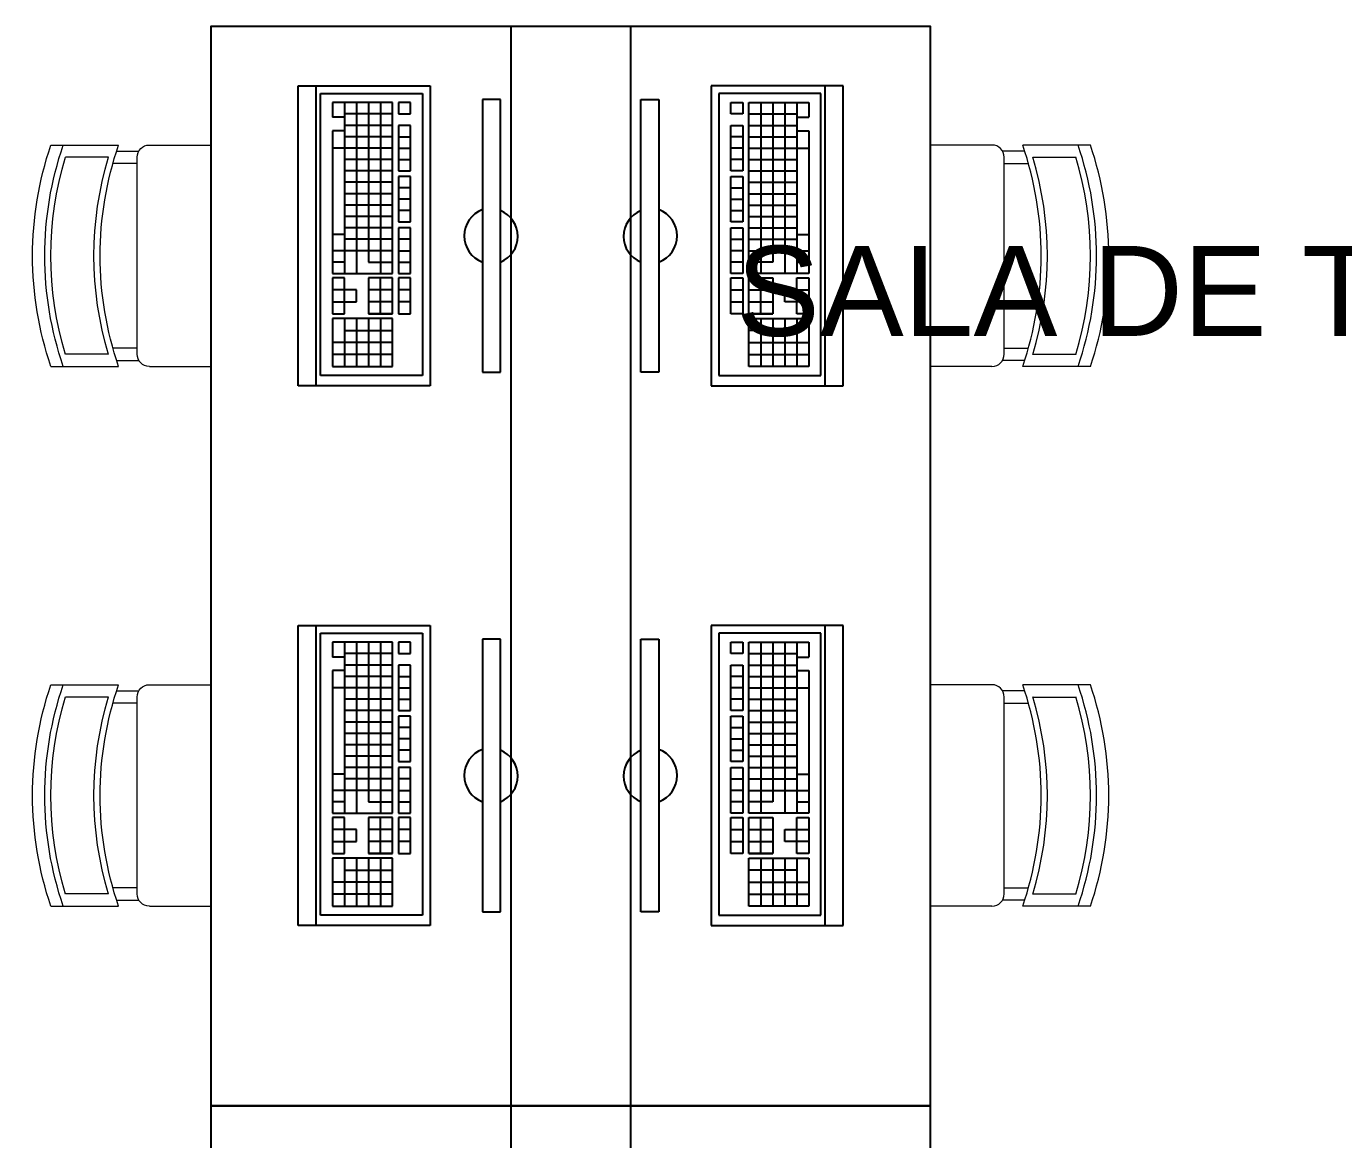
# Model space of a CAD drawing. Header units: millimetres. Extents: x 7034 to 7235, y -465 to -380.
# Drawn here: x 7118.371 to 7120.568, y -408.14 to -406.283 of the extents above; entities that cross this region are included whole.
import ezdxf

# ---------------------------------------------------------------- set-up
doc = ezdxf.new("R2010")
doc.units = ezdxf.units.MM
doc.header["$LTSCALE"] = 0.005
doc.linetypes.add('CONTINUO', pattern=[0])
doc.layers.get('0').update_dxf_attribs({"linetype": 'CONTINUO'})
doc.layers.add('0-LAYOUT', color=250, linetype='Continuous', lineweight=25)
doc.layers.add('ARQ-PEITORIAL', color=4, linetype='Continuous')
doc.layers.add('ARQ_TXT_AMBIENTE', color=3, linetype='Continuous')
doc.styles.get("Standard").update_dxf_attribs({"font": 'arial.ttf'})

# ---------------------------------------------------------------- blocks, each defined once
blk = doc.blocks.new('A$C37D84435')
at = {"layer": 'ARQ_TXT_AMBIENTE', "insert": (12.573, -1.8662), "char_height": 0.15, "attachment_point": 1}
blk.add_mtext_dynamic_manual_height_columns('    SALA DE TÉCNICOS  ', width=2.27425, gutter_width=12.5, heights=[0], dxfattribs=at)
blk = doc.blocks.new('vafres')
at = {"lineweight": 13, "ltscale": 0.2}
for p, q in [((2157.847, 914.6481), (2157.847, 914.5352)), ((2158.2163, 914.6481), (2158.2163, 914.5352)), ((2157.8675, 914.5521), (2157.8675, 914.6239)), ((2158.1958, 914.5521), (2158.1958, 914.6239)), ((2157.8778, 914.5044), (2157.8778, 914.5455)), ((2158.1856, 914.5044), (2158.1856, 914.5448)), ((2157.8573, 914.5386), (2157.8573, 914.5017)), ((2158.2061, 914.5386), (2158.2061, 914.5017)), ((2158.1958, 914.5044), (2157.8675, 914.5044)), ((2157.847, 914.4839), (2157.847, 914.3813)), ((2158.2163, 914.4839), (2158.2163, 914.3813))]:
    blk.add_line(p, q, dxfattribs=at)
for centre, radius, start, end in [((2158.0317, 914.1094), 0.5694, 71.0753, 108.9246), ((2158.0317, 914.0889), 0.5694, 71.0753, 108.9246), ((2158.0317, 914.0787), 0.5694, 73.2016, 106.7984), ((2158.0317, 914.0787), 0.5694, 73.2016, 106.7984), ((2158.0317, 913.9966), 0.5694, 71.0753, 108.9246), ((2158.0317, 914.0069), 0.5694, 73.2016, 106.7984), ((2157.8675, 914.4839), 0.0205, 90, 180), ((2158.1958, 914.4839), 0.0205, 360, 90)]:
    blk.add_arc(centre, radius, start, end, dxfattribs=at)

msp = doc.modelspace()

# ---------------------------------------------------------------- linework, layer by layer
at = {"layer": '0-LAYOUT'}
for p, q in [((7119.179, -406.2832), (7119.179, -410.0832)), ((7119.379, -406.2832), (7119.379, -410.0832)), ((7118.8246, -406.8826), (7118.8246, -406.3826)), ((7118.8246, -406.3826), (7118.8546, -406.3826)), ((7118.8546, -406.3826), (7119.0446, -406.3826)), ((7118.8546, -406.8826), (7118.8546, -406.3826)), ((7118.8619, -406.3953), (7119.0319, -406.3953)), ((7118.8619, -406.8653), (7118.8619, -406.3953)), ((7119.0319, -406.3953), (7119.0319, -406.8653)), ((7119.0446, -406.3826), (7119.0446, -406.8826)), ((7119.5134, -406.3826), (7119.5134, -406.8826)), ((7119.7034, -406.3826), (7119.5134, -406.3826)), ((7119.526, -406.3953), (7119.526, -406.8653)), ((7119.696, -406.3953), (7119.526, -406.3953)), ((7119.696, -406.8653), (7119.696, -406.3953)), ((7119.7034, -406.8826), (7119.7034, -406.3826)), ((7119.7334, -406.3826), (7119.7034, -406.3826)), ((7119.7334, -406.8826), (7119.7334, -406.3826)), ((7118.8819, -406.4103), (7118.8819, -406.4349)), ((7118.9819, -406.4103), (7118.8819, -406.4103)), ((7118.9019, -406.4103), (7118.9019, -406.6953)), ((7118.9219, -406.4103), (7118.9219, -406.6953)), ((7118.9419, -406.4103), (7118.9419, -406.6763)), ((7118.9619, -406.4103), (7118.9619, -406.6953)), ((7118.9819, -406.6953), (7118.9819, -406.4103)), ((7118.9919, -406.4103), (7118.9919, -406.4293)), ((7119.0119, -406.4103), (7118.9919, -406.4103)), ((7119.0119, -406.4293), (7119.0119, -406.4103)), ((7119.1317, -406.405), (7119.1317, -406.8601)), ((7119.1617, -406.405), (7119.1317, -406.405)), ((7119.1617, -406.8601), (7119.1617, -406.405)), ((7119.3962, -406.8601), (7119.3962, -406.405)), ((7119.3962, -406.405), (7119.4262, -406.405)), ((7119.4262, -406.405), (7119.4262, -406.8601)), ((7119.546, -406.4293), (7119.546, -406.4103)), ((7119.546, -406.4103), (7119.566, -406.4103)), ((7119.566, -406.4103), (7119.566, -406.4293)), ((7119.576, -406.6953), (7119.576, -406.4103)), ((7119.576, -406.4103), (7119.676, -406.4103)), ((7119.596, -406.4103), (7119.596, -406.6953)), ((7119.616, -406.4103), (7119.616, -406.6763)), ((7119.636, -406.4103), (7119.636, -406.6953)), ((7119.656, -406.4103), (7119.656, -406.6953)), ((7119.676, -406.4103), (7119.676, -406.4349)), ((7118.9019, -406.4349), (7118.8819, -406.4349)), ((7118.9819, -406.4293), (7118.9019, -406.4293)), ((7118.9919, -406.4293), (7119.0119, -406.4293)), ((7119.566, -406.4293), (7119.546, -406.4293)), ((7119.576, -406.4293), (7119.656, -406.4293)), ((7119.656, -406.4349), (7119.676, -406.4349)), ((7118.9019, -406.4573), (7118.8819, -406.4573)), ((7118.8819, -406.4573), (7118.8819, -406.6953)), ((7118.9819, -406.4483), (7118.9019, -406.4483)), ((7118.9819, -406.4673), (7118.9019, -406.4673)), ((7118.9919, -406.4483), (7118.9919, -406.5243)), ((7119.0119, -406.4483), (7118.9919, -406.4483)), ((7118.9919, -406.4673), (7119.0119, -406.4673)), ((7119.0119, -406.5243), (7119.0119, -406.4483)), ((7119.546, -406.5243), (7119.546, -406.4483)), ((7119.546, -406.4483), (7119.566, -406.4483)), ((7119.566, -406.4673), (7119.546, -406.4673)), ((7119.566, -406.4483), (7119.566, -406.5243)), ((7119.576, -406.4483), (7119.656, -406.4483)), ((7119.576, -406.4673), (7119.656, -406.4673)), ((7119.656, -406.4573), (7119.676, -406.4573)), ((7119.676, -406.4573), (7119.676, -406.6953)), ((7118.9819, -406.4863), (7118.8819, -406.4863)), ((7118.9919, -406.4863), (7119.0119, -406.4863)), ((7119.566, -406.4863), (7119.546, -406.4863)), ((7119.576, -406.4863), (7119.676, -406.4863)), ((7118.9819, -406.5053), (7118.9019, -406.5053)), ((7118.9919, -406.5053), (7119.0119, -406.5053)), ((7119.566, -406.5053), (7119.546, -406.5053)), ((7119.576, -406.5053), (7119.656, -406.5053)), ((7118.9819, -406.5243), (7118.9019, -406.5243)), ((7118.9919, -406.5243), (7119.0119, -406.5243)), ((7118.9919, -406.5334), (7118.9919, -406.6094)), ((7119.0119, -406.5334), (7118.9919, -406.5334)), ((7119.0119, -406.6094), (7119.0119, -406.5334)), ((7119.566, -406.5243), (7119.546, -406.5243)), ((7119.546, -406.6094), (7119.546, -406.5334)), ((7119.546, -406.5334), (7119.566, -406.5334)), ((7119.566, -406.5334), (7119.566, -406.6094)), ((7119.576, -406.5243), (7119.656, -406.5243)), ((7118.9819, -406.5433), (7118.9019, -406.5433)), ((7119.0119, -406.5524), (7118.9919, -406.5524)), ((7119.546, -406.5524), (7119.566, -406.5524)), ((7119.576, -406.5433), (7119.656, -406.5433)), ((7118.9819, -406.5623), (7118.9019, -406.5623)), ((7119.0119, -406.5714), (7118.9919, -406.5714)), ((7119.546, -406.5714), (7119.566, -406.5714)), ((7119.576, -406.5623), (7119.656, -406.5623)), ((7118.9819, -406.5813), (7118.9019, -406.5813)), ((7119.0119, -406.5904), (7118.9919, -406.5904)), ((7119.546, -406.5904), (7119.566, -406.5904)), ((7119.576, -406.5813), (7119.656, -406.5813)), ((7118.9819, -406.6003), (7118.9019, -406.6003)), ((7118.9819, -406.6193), (7118.9019, -406.6193)), ((7118.9919, -406.6094), (7119.0119, -406.6094)), ((7118.9919, -406.6193), (7118.9919, -406.6953)), ((7119.0119, -406.6193), (7118.9919, -406.6193)), ((7119.0119, -406.6953), (7119.0119, -406.6193)), ((7119.566, -406.6094), (7119.546, -406.6094)), ((7119.546, -406.6953), (7119.546, -406.6193)), ((7119.546, -406.6193), (7119.566, -406.6193)), ((7119.566, -406.6193), (7119.566, -406.6953)), ((7119.576, -406.6003), (7119.656, -406.6003)), ((7119.576, -406.6193), (7119.656, -406.6193)), ((7118.9019, -406.6303), (7118.8819, -406.6303)), ((7118.9819, -406.6383), (7118.9019, -406.6383)), ((7119.0119, -406.6383), (7118.9919, -406.6383)), ((7119.546, -406.6383), (7119.566, -406.6383)), ((7119.576, -406.6383), (7119.656, -406.6383)), ((7119.656, -406.6303), (7119.676, -406.6303)), ((7118.9819, -406.6573), (7118.8819, -406.6573)), ((7118.9919, -406.6573), (7119.0119, -406.6573)), ((7119.566, -406.6573), (7119.546, -406.6573)), ((7119.576, -406.6573), (7119.676, -406.6573)), ((7118.9019, -406.6763), (7118.8819, -406.6763)), ((7118.9419, -406.6763), (7118.9819, -406.6763)), ((7118.9919, -406.6763), (7119.0119, -406.6763)), ((7119.566, -406.6763), (7119.546, -406.6763)), ((7119.616, -406.6763), (7119.576, -406.6763)), ((7119.656, -406.6763), (7119.676, -406.6763)), ((7118.8819, -406.6953), (7118.9819, -406.6953)), ((7118.8819, -406.7028), (7118.8819, -406.7628)), ((7118.9019, -406.7028), (7118.8819, -406.7028)), ((7118.9019, -406.7628), (7118.9019, -406.7028)), ((7118.9419, -406.7028), (7118.9419, -406.7628)), ((7118.9819, -406.7028), (7118.9419, -406.7028)), ((7118.9619, -406.7628), (7118.9619, -406.7028)), ((7118.9819, -406.7628), (7118.9819, -406.7028)), ((7118.9919, -406.6953), (7119.0119, -406.6953)), ((7118.9919, -406.7028), (7118.9919, -406.7628)), ((7119.0119, -406.7028), (7118.9919, -406.7028)), ((7119.0119, -406.7628), (7119.0119, -406.7028)), ((7119.566, -406.6953), (7119.546, -406.6953)), ((7119.546, -406.7628), (7119.546, -406.7028)), ((7119.546, -406.7028), (7119.566, -406.7028)), ((7119.566, -406.7028), (7119.566, -406.7628)), ((7119.676, -406.6953), (7119.576, -406.6953)), ((7119.576, -406.7628), (7119.576, -406.7028)), ((7119.576, -406.7028), (7119.616, -406.7028)), ((7119.596, -406.7628), (7119.596, -406.7028)), ((7119.616, -406.7028), (7119.616, -406.7628)), ((7119.656, -406.7028), (7119.676, -406.7028)), ((7119.656, -406.7628), (7119.656, -406.7028)), ((7119.676, -406.7028), (7119.676, -406.7628)), ((7118.9219, -406.7228), (7118.8819, -406.7228)), ((7118.9219, -406.7428), (7118.9219, -406.7228)), ((7118.9819, -406.7228), (7118.9419, -406.7228)), ((7119.0119, -406.7228), (7118.9919, -406.7228)), ((7119.546, -406.7228), (7119.566, -406.7228)), ((7119.576, -406.7228), (7119.616, -406.7228)), ((7119.636, -406.7428), (7119.636, -406.7228)), ((7119.636, -406.7228), (7119.676, -406.7228)), ((7118.8819, -406.7428), (7118.9219, -406.7428)), ((7118.9819, -406.7428), (7118.9419, -406.7428)), ((7119.0119, -406.7428), (7118.9919, -406.7428)), ((7119.546, -406.7428), (7119.566, -406.7428)), ((7119.576, -406.7428), (7119.616, -406.7428)), ((7119.676, -406.7428), (7119.636, -406.7428)), ((7118.8819, -406.7628), (7118.9019, -406.7628)), ((7118.8819, -406.7703), (7118.8819, -406.8503)), ((7118.9819, -406.7703), (7118.8819, -406.7703)), ((7118.9019, -406.7703), (7118.9019, -406.8503)), ((7118.9219, -406.7703), (7118.9219, -406.8503)), ((7118.9419, -406.7628), (7118.9819, -406.7628)), ((7118.9819, -406.7628), (7118.9419, -406.7628)), ((7118.9419, -406.7703), (7118.9419, -406.8503)), ((7118.9619, -406.7703), (7118.9619, -406.8503)), ((7118.9819, -406.8503), (7118.9819, -406.7703)), ((7118.9919, -406.7628), (7119.0119, -406.7628)), ((7119.566, -406.7628), (7119.546, -406.7628)), ((7119.616, -406.7628), (7119.576, -406.7628)), ((7119.576, -406.7628), (7119.616, -406.7628)), ((7119.576, -406.8503), (7119.576, -406.7703)), ((7119.576, -406.7703), (7119.676, -406.7703)), ((7119.596, -406.7703), (7119.596, -406.8503)), ((7119.616, -406.7703), (7119.616, -406.8503)), ((7119.636, -406.7703), (7119.636, -406.8503)), ((7119.676, -406.7628), (7119.656, -406.7628)), ((7119.656, -406.7703), (7119.656, -406.8503)), ((7119.676, -406.7703), (7119.676, -406.8503)), ((7118.9019, -406.7903), (7118.9819, -406.7903)), ((7119.656, -406.7903), (7119.576, -406.7903)), ((7118.9819, -406.8103), (7118.8819, -406.8103)), ((7119.576, -406.8103), (7119.676, -406.8103)), ((7118.9819, -406.8303), (7118.8819, -406.8303)), ((7119.576, -406.8303), (7119.676, -406.8303)), ((7118.8819, -406.8503), (7118.9819, -406.8503)), ((7119.1317, -406.8601), (7119.1617, -406.8601)), ((7119.4262, -406.8601), (7119.3962, -406.8601)), ((7119.676, -406.8503), (7119.576, -406.8503)), ((7118.8546, -406.8826), (7118.8246, -406.8826)), ((7119.0446, -406.8826), (7118.8546, -406.8826)), ((7119.0319, -406.8653), (7118.8619, -406.8653)), ((7119.5134, -406.8826), (7119.7034, -406.8826)), ((7119.526, -406.8653), (7119.696, -406.8653)), ((7119.7034, -406.8826), (7119.7334, -406.8826)), ((7118.8246, -407.7826), (7118.8246, -407.2826)), ((7118.8246, -407.2826), (7118.8546, -407.2826)), ((7118.8546, -407.2826), (7119.0446, -407.2826)), ((7118.8546, -407.7826), (7118.8546, -407.2826)), ((7118.8619, -407.2953), (7119.0319, -407.2953)), ((7118.8619, -407.7653), (7118.8619, -407.2953)), ((7119.0319, -407.2953), (7119.0319, -407.7653)), ((7119.0446, -407.2826), (7119.0446, -407.7826)), ((7119.5134, -407.2826), (7119.5134, -407.7826)), ((7119.7034, -407.2826), (7119.5134, -407.2826)), ((7119.526, -407.2953), (7119.526, -407.7653)), ((7119.696, -407.2953), (7119.526, -407.2953)), ((7119.696, -407.7653), (7119.696, -407.2953)), ((7119.7034, -407.7826), (7119.7034, -407.2826)), ((7119.7334, -407.2826), (7119.7034, -407.2826)), ((7119.7334, -407.7826), (7119.7334, -407.2826)), ((7118.8819, -407.3103), (7118.8819, -407.3349)), ((7118.9819, -407.3103), (7118.8819, -407.3103)), ((7118.9019, -407.3103), (7118.9019, -407.5953)), ((7118.9219, -407.3103), (7118.9219, -407.5953)), ((7118.9419, -407.3103), (7118.9419, -407.5763)), ((7118.9619, -407.3103), (7118.9619, -407.5953)), ((7118.9819, -407.5953), (7118.9819, -407.3103)), ((7118.9919, -407.3103), (7118.9919, -407.3293)), ((7119.0119, -407.3103), (7118.9919, -407.3103)), ((7119.0119, -407.3293), (7119.0119, -407.3103)), ((7119.1317, -407.305), (7119.1317, -407.7601)), ((7119.1617, -407.305), (7119.1317, -407.305)), ((7119.1617, -407.7601), (7119.1617, -407.305)), ((7119.3962, -407.7601), (7119.3962, -407.305)), ((7119.3962, -407.305), (7119.4262, -407.305)), ((7119.4262, -407.305), (7119.4262, -407.7601)), ((7119.546, -407.3293), (7119.546, -407.3103)), ((7119.546, -407.3103), (7119.566, -407.3103)), ((7119.566, -407.3103), (7119.566, -407.3293)), ((7119.576, -407.5953), (7119.576, -407.3103)), ((7119.576, -407.3103), (7119.676, -407.3103)), ((7119.596, -407.3103), (7119.596, -407.5953)), ((7119.616, -407.3103), (7119.616, -407.5763)), ((7119.636, -407.3103), (7119.636, -407.5953)), ((7119.656, -407.3103), (7119.656, -407.5953)), ((7119.676, -407.3103), (7119.676, -407.3349)), ((7118.9019, -407.3349), (7118.8819, -407.3349)), ((7118.9819, -407.3293), (7118.9019, -407.3293)), ((7118.9919, -407.3293), (7119.0119, -407.3293)), ((7119.566, -407.3293), (7119.546, -407.3293)), ((7119.576, -407.3293), (7119.656, -407.3293)), ((7119.656, -407.3349), (7119.676, -407.3349)), ((7118.9019, -407.3573), (7118.8819, -407.3573)), ((7118.8819, -407.3573), (7118.8819, -407.5953)), ((7118.9819, -407.3483), (7118.9019, -407.3483)), ((7118.9819, -407.3673), (7118.9019, -407.3673)), ((7118.9919, -407.3483), (7118.9919, -407.4243)), ((7119.0119, -407.3483), (7118.9919, -407.3483)), ((7118.9919, -407.3673), (7119.0119, -407.3673)), ((7119.0119, -407.4243), (7119.0119, -407.3483)), ((7119.546, -407.4243), (7119.546, -407.3483)), ((7119.546, -407.3483), (7119.566, -407.3483)), ((7119.566, -407.3673), (7119.546, -407.3673)), ((7119.566, -407.3483), (7119.566, -407.4243)), ((7119.576, -407.3483), (7119.656, -407.3483)), ((7119.576, -407.3673), (7119.656, -407.3673)), ((7119.656, -407.3573), (7119.676, -407.3573)), ((7119.676, -407.3573), (7119.676, -407.5953)), ((7118.9819, -407.3863), (7118.8819, -407.3863)), ((7118.9919, -407.3863), (7119.0119, -407.3863)), ((7119.566, -407.3863), (7119.546, -407.3863)), ((7119.576, -407.3863), (7119.676, -407.3863)), ((7118.9819, -407.4053), (7118.9019, -407.4053)), ((7118.9919, -407.4053), (7119.0119, -407.4053)), ((7119.566, -407.4053), (7119.546, -407.4053)), ((7119.576, -407.4053), (7119.656, -407.4053)), ((7118.9819, -407.4243), (7118.9019, -407.4243)), ((7118.9919, -407.4243), (7119.0119, -407.4243)), ((7118.9919, -407.4334), (7118.9919, -407.5094)), ((7119.0119, -407.4334), (7118.9919, -407.4334)), ((7119.0119, -407.5094), (7119.0119, -407.4334)), ((7119.566, -407.4243), (7119.546, -407.4243)), ((7119.546, -407.5094), (7119.546, -407.4334)), ((7119.546, -407.4334), (7119.566, -407.4334)), ((7119.566, -407.4334), (7119.566, -407.5094)), ((7119.576, -407.4243), (7119.656, -407.4243)), ((7118.9819, -407.4433), (7118.9019, -407.4433)), ((7119.0119, -407.4524), (7118.9919, -407.4524)), ((7119.546, -407.4524), (7119.566, -407.4524)), ((7119.576, -407.4433), (7119.656, -407.4433)), ((7118.9819, -407.4623), (7118.9019, -407.4623)), ((7119.0119, -407.4714), (7118.9919, -407.4714)), ((7119.546, -407.4714), (7119.566, -407.4714)), ((7119.576, -407.4623), (7119.656, -407.4623)), ((7118.9819, -407.4813), (7118.9019, -407.4813)), ((7119.0119, -407.4904), (7118.9919, -407.4904)), ((7119.546, -407.4904), (7119.566, -407.4904)), ((7119.576, -407.4813), (7119.656, -407.4813)), ((7118.9819, -407.5003), (7118.9019, -407.5003)), ((7118.9819, -407.5193), (7118.9019, -407.5193)), ((7118.9919, -407.5094), (7119.0119, -407.5094)), ((7118.9919, -407.5193), (7118.9919, -407.5953)), ((7119.0119, -407.5193), (7118.9919, -407.5193)), ((7119.0119, -407.5953), (7119.0119, -407.5193)), ((7119.566, -407.5094), (7119.546, -407.5094)), ((7119.546, -407.5953), (7119.546, -407.5193)), ((7119.546, -407.5193), (7119.566, -407.5193)), ((7119.566, -407.5193), (7119.566, -407.5953)), ((7119.576, -407.5003), (7119.656, -407.5003)), ((7119.576, -407.5193), (7119.656, -407.5193)), ((7118.9019, -407.5303), (7118.8819, -407.5303)), ((7118.9819, -407.5383), (7118.9019, -407.5383)), ((7119.0119, -407.5383), (7118.9919, -407.5383)), ((7119.546, -407.5383), (7119.566, -407.5383)), ((7119.576, -407.5383), (7119.656, -407.5383)), ((7119.656, -407.5303), (7119.676, -407.5303)), ((7118.9819, -407.5573), (7118.8819, -407.5573)), ((7118.9919, -407.5573), (7119.0119, -407.5573)), ((7119.566, -407.5573), (7119.546, -407.5573)), ((7119.576, -407.5573), (7119.676, -407.5573)), ((7118.9019, -407.5763), (7118.8819, -407.5763)), ((7118.9419, -407.5763), (7118.9819, -407.5763)), ((7118.9919, -407.5763), (7119.0119, -407.5763)), ((7119.566, -407.5763), (7119.546, -407.5763)), ((7119.616, -407.5763), (7119.576, -407.5763)), ((7119.656, -407.5763), (7119.676, -407.5763)), ((7118.8819, -407.5953), (7118.9819, -407.5953)), ((7118.8819, -407.6028), (7118.8819, -407.6628)), ((7118.9019, -407.6028), (7118.8819, -407.6028)), ((7118.9019, -407.6628), (7118.9019, -407.6028)), ((7118.9419, -407.6028), (7118.9419, -407.6628)), ((7118.9819, -407.6028), (7118.9419, -407.6028)), ((7118.9619, -407.6628), (7118.9619, -407.6028)), ((7118.9819, -407.6628), (7118.9819, -407.6028)), ((7118.9919, -407.5953), (7119.0119, -407.5953)), ((7118.9919, -407.6028), (7118.9919, -407.6628)), ((7119.0119, -407.6028), (7118.9919, -407.6028)), ((7119.0119, -407.6628), (7119.0119, -407.6028)), ((7119.566, -407.5953), (7119.546, -407.5953)), ((7119.546, -407.6628), (7119.546, -407.6028)), ((7119.546, -407.6028), (7119.566, -407.6028)), ((7119.566, -407.6028), (7119.566, -407.6628)), ((7119.676, -407.5953), (7119.576, -407.5953)), ((7119.576, -407.6628), (7119.576, -407.6028)), ((7119.576, -407.6028), (7119.616, -407.6028)), ((7119.596, -407.6628), (7119.596, -407.6028)), ((7119.616, -407.6028), (7119.616, -407.6628)), ((7119.656, -407.6028), (7119.676, -407.6028)), ((7119.656, -407.6628), (7119.656, -407.6028)), ((7119.676, -407.6028), (7119.676, -407.6628)), ((7118.9219, -407.6228), (7118.8819, -407.6228)), ((7118.9219, -407.6428), (7118.9219, -407.6228)), ((7118.9819, -407.6228), (7118.9419, -407.6228)), ((7119.0119, -407.6228), (7118.9919, -407.6228)), ((7119.546, -407.6228), (7119.566, -407.6228)), ((7119.576, -407.6228), (7119.616, -407.6228)), ((7119.636, -407.6428), (7119.636, -407.6228)), ((7119.636, -407.6228), (7119.676, -407.6228)), ((7118.8819, -407.6428), (7118.9219, -407.6428)), ((7118.9819, -407.6428), (7118.9419, -407.6428)), ((7119.0119, -407.6428), (7118.9919, -407.6428)), ((7119.546, -407.6428), (7119.566, -407.6428)), ((7119.576, -407.6428), (7119.616, -407.6428)), ((7119.676, -407.6428), (7119.636, -407.6428)), ((7118.8819, -407.6628), (7118.9019, -407.6628)), ((7118.8819, -407.6703), (7118.8819, -407.7503)), ((7118.9819, -407.6703), (7118.8819, -407.6703)), ((7118.9019, -407.6703), (7118.9019, -407.7503)), ((7118.9219, -407.6703), (7118.9219, -407.7503)), ((7118.9419, -407.6628), (7118.9819, -407.6628)), ((7118.9819, -407.6628), (7118.9419, -407.6628)), ((7118.9419, -407.6703), (7118.9419, -407.7503)), ((7118.9619, -407.6703), (7118.9619, -407.7503)), ((7118.9819, -407.7503), (7118.9819, -407.6703)), ((7118.9919, -407.6628), (7119.0119, -407.6628)), ((7119.566, -407.6628), (7119.546, -407.6628)), ((7119.616, -407.6628), (7119.576, -407.6628)), ((7119.576, -407.6628), (7119.616, -407.6628)), ((7119.576, -407.7503), (7119.576, -407.6703)), ((7119.576, -407.6703), (7119.676, -407.6703)), ((7119.596, -407.6703), (7119.596, -407.7503)), ((7119.616, -407.6703), (7119.616, -407.7503)), ((7119.636, -407.6703), (7119.636, -407.7503)), ((7119.676, -407.6628), (7119.656, -407.6628)), ((7119.656, -407.6703), (7119.656, -407.7503)), ((7119.676, -407.6703), (7119.676, -407.7503)), ((7118.9019, -407.6903), (7118.9819, -407.6903)), ((7119.656, -407.6903), (7119.576, -407.6903)), ((7118.9819, -407.7103), (7118.8819, -407.7103)), ((7119.576, -407.7103), (7119.676, -407.7103)), ((7118.9819, -407.7303), (7118.8819, -407.7303)), ((7119.576, -407.7303), (7119.676, -407.7303)), ((7118.8819, -407.7503), (7118.9819, -407.7503)), ((7119.1317, -407.7601), (7119.1617, -407.7601)), ((7119.4262, -407.7601), (7119.3962, -407.7601)), ((7119.676, -407.7503), (7119.576, -407.7503)), ((7118.8546, -407.7826), (7118.8246, -407.7826)), ((7119.0446, -407.7826), (7118.8546, -407.7826)), ((7119.0319, -407.7653), (7118.8619, -407.7653)), ((7119.5134, -407.7826), (7119.7034, -407.7826)), ((7119.526, -407.7653), (7119.696, -407.7653)), ((7119.7034, -407.7826), (7119.7334, -407.7826))]:
    msp.add_line(p, q, dxfattribs=at)
for points in [[(7118.679, -408.0832), (7119.879, -408.0832), (7119.879, -406.2832), (7118.679, -406.2832)], [(7118.679, -410.0832), (7119.879, -410.0832), (7119.879, -408.0832), (7118.679, -408.0832)]]:
    msp.add_lwpolyline(points, close=True, dxfattribs=at)
for centre, radius, start, end in [((7119.1484, -406.6326), 0.0468, 110.9733, 249.0267), ((7119.1445, -406.6334), 0.0462, 291.7976, 68.2024), ((7119.4134, -406.6334), 0.0462, 111.7976, 248.2024), ((7119.4095, -406.6326), 0.0468, 290.9733, 69.0267), ((7119.1484, -407.5326), 0.0468, 110.9733, 249.0267), ((7119.1445, -407.5334), 0.0462, 291.7976, 68.2024), ((7119.4134, -407.5334), 0.0462, 111.7976, 248.2024), ((7119.4095, -407.5326), 0.0468, 290.9733, 69.0267)]:
    msp.add_arc(centre, radius, start, end, dxfattribs=at)

# ---------------------------------------------------------------- block references
at = {"layer": '0-LAYOUT', "xscale": -1, "rotation": 90}
for p in [(8033.0603, 1751.3659), (8033.0603, 1750.4659)]:
    msp.add_blockref('vafres', p, dxfattribs=at)
at = {"layer": '0-LAYOUT', "rotation": 270}
for p in [(6205.4976, 1751.3659), (6205.4976, 1750.4659)]:
    msp.add_blockref('vafres', p, dxfattribs=at)
at = {"layer": 'ARQ-PEITORIAL'}
msp.add_blockref('A$C37D84435', (7106.749, -404.7832), dxfattribs=at)

doc.saveas('drawing.dxf')
